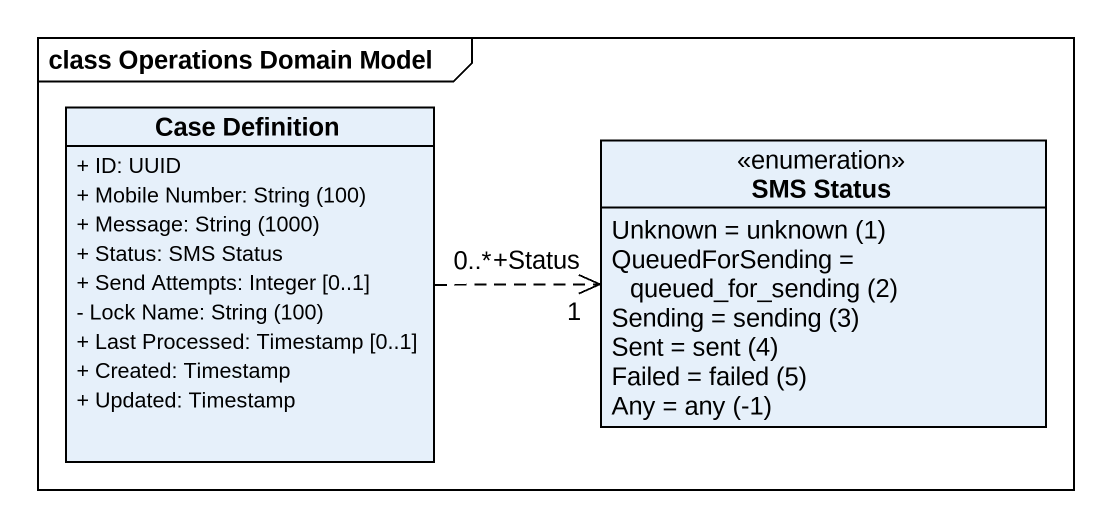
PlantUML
@startuml
mainframe class Operations Domain Model
hide circle
hide empty members
skinparam classAttributeIconSize 0
class "Case Definition" as Case_Definition {
  + ID: UUID
  {field} + Mobile Number: String (100)
  {field} + Message: String (1000)
  + Status: SMS Status
  + Send Attempts: Integer [0..1]
  {field} - Lock Name: String (100)
  + Last Processed: Timestamp [0..1]
  + Created: Timestamp
  + Updated: Timestamp
}
enum "SMS Status" as SMS_Status {
  {field} Unknown = unknown (1)
  {field} QueuedForSending = queued_for_sending (2)
  {field} Sending = sending (3)
  {field} Sent = sent (4)
  {field} Failed = failed (5)
  {field} Any = any (-1)
}
Case_Definition "0..*" .right.> "+Status\n1" SMS_Status
@enduml
